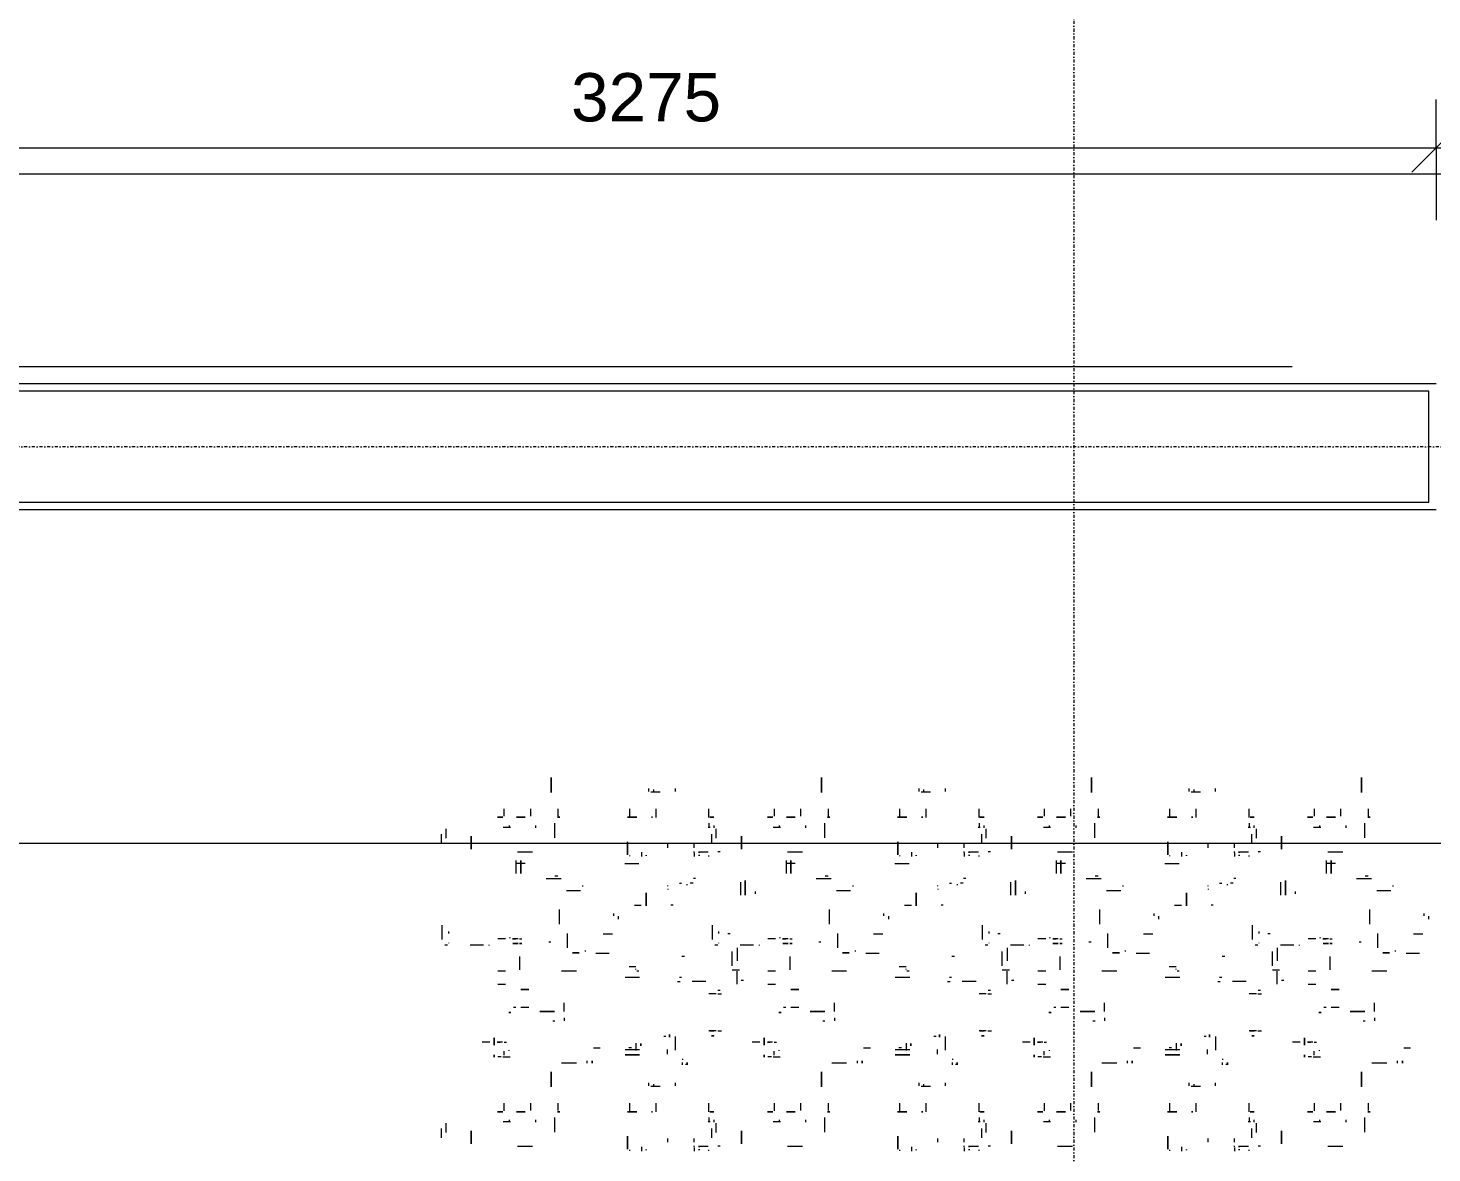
# Model space of a CAD drawing. Header units: millimetres. Extents: x -21051 to 202668, y -15646 to 13691.
# Drawn here: x -2537 to 370, y 4746 to 7075 of the extents above; entities that cross this region are included whole.
import ezdxf

# ---------------------------------------------------------------- set-up
doc = ezdxf.new("R2010")
doc.units = ezdxf.units.MM
doc.linetypes.add('Dash dot', pattern=[15.875, 6.35, -4.7625, 0, -4.7625])
for name, color, linetype, lineweight in [('A-ANNO-DIMS', 211, 'Continuous', 9), ('A-ANNO-DIMS-100', 211, 'Continuous', 9), ('A-FLOR', 192, 'Continuous', 5), ('A-WALL', 113, 'Continuous', 5), ('G-IMPT', 8, 'Continuous', 5), ('I-FURN', 30, 'Continuous', 5), ('I-WALL', 2, 'Continuous', 5), ('S-GRID', 1, 'Continuous', 9)]:
    doc.layers.add(name, color=color, linetype=linetype, lineweight=lineweight)
doc.layers.get('0').off()
doc.layers.get('I-FURN').off()
doc.styles.add('Arial_3', font='arial.ttf', dxfattribs={"height": 100})
doc.dimstyles.new('Arial_1_0', dxfattribs={"dimscale": 304.8, "dimtxt": 102.02594, "dimasz": 0.328084, "dimexe": 0.328084, "dimexo": 0.0625, "dimgap": 0.082021, "dimtad": 1, "dimdec": 0, "dimzin": 0, "dimdsep": 46, "dimtxsty": 'Arial_3', "dimblk1": 'OBLIQUE', "dimblk2": 'OBLIQUE', "dimsah": 1, "dimcen": 0.09, "dimdle": 0.328084, "dimazin": 0, "dimtfac": 1, "dimtdec": 4, "dimtix": 1, "dimtmove": 0, "dimatfit": 3, "dimfxl": 0.492126, "dimfxlon": 1, "dimtvp": 1, "dimtolj": 1, "dimtzin": 0, "dimarcsym": 2})

# ---------------------------------------------------------------- blocks, each defined once
blk = doc.blocks.new('FUR_8_Carpet - _-V8-00_Ground floor')
at = {"layer": 'G-IMPT'}
for p, q in [((-111.7, -766), (-142.8, -766)), ((-16.2, -771.3), (-16.2, -793.5)), ((-16.2, -793.5), (-16.2, -771.3)), ((27.5, -766), (32.2, -766)), ((45.9, -797.8), (45.9, -783.4)), ((51.1, -756.5), (51.1, -758.6)), ((71.5, -766), (52.4, -766)), ((81.5, -763.5), (81.5, -756.1)), ((81.5, -759.3), (81.5, -757.8)), ((81.5, -764.9), (81.5, -766.6)), ((81.5, -774.6), (81.5, -781.8)), ((136.2, -774.6), (136.2, -781.8)), ((191, -765.1), (191, -756.1)), ((215.2, -756.7), (215.2, -758.6)), ((447.7, -766), (416.6, -766)), ((543.1, -771.3), (543.1, -793.5)), ((543.1, -793.5), (543.1, -771.3)), ((586.8, -766), (591.6, -766)), ((605.3, -797.8), (605.3, -783.4)), ((610.4, -756.5), (610.4, -758.6)), ((630.9, -766), (611.8, -766)), ((640.9, -763.5), (640.9, -756.1)), ((640.9, -759.3), (640.9, -757.8)), ((640.9, -764.9), (640.9, -766.6)), ((640.9, -774.6), (640.9, -781.8)), ((695.6, -774.6), (695.6, -781.8)), ((750.3, -765.1), (750.3, -756.1)), ((774.6, -756.7), (774.6, -758.6)), ((1007, -766), (975.9, -766)), ((1102.5, -771.3), (1102.5, -793.5)), ((1102.5, -793.5), (1102.5, -771.3)), ((1146.2, -766), (1151, -766)), ((1164.6, -797.8), (1164.6, -783.4)), ((1169.8, -756.5), (1169.8, -758.6)), ((1190.2, -766), (1171.1, -766)), ((1200.2, -763.5), (1200.2, -756.1)), ((1200.2, -759.3), (1200.2, -757.8)), ((1200.2, -764.9), (1200.2, -766.6)), ((1200.2, -774.6), (1200.2, -781.8)), ((1255, -774.6), (1255, -781.8)), ((1309.7, -765.1), (1309.7, -756.1)), ((1333.9, -756.7), (1333.9, -758.6)), ((1566.4, -766), (1535.3, -766)), ((1661.8, -771.3), (1661.8, -793.5)), ((1661.8, -793.5), (1661.8, -771.3)), ((1724, -802.8), (1724, -783.4)), ((-188.8, -795), (-188.8, -825.5)), ((35.9, -794.3), (35.9, -799.3)), ((35.9, -799.3), (35.9, -813.7)), ((45.9, -802.8), (45.9, -797.8)), ((370.5, -795), (370.5, -825.5)), ((595.3, -794.3), (595.3, -799.3)), ((595.3, -799.3), (595.3, -813.7)), ((605.3, -802.8), (605.3, -797.8)), ((929.9, -795), (929.9, -825.5)), ((1154.6, -794.3), (1154.6, -799.3)), ((1154.6, -799.3), (1154.6, -813.7)), ((1164.6, -802.8), (1164.6, -797.8)), ((1489.2, -795), (1489.2, -825.5)), ((1714, -794.3), (1714, -799.3)), ((1714, -799.3), (1714, -813.7)), ((-196.4, -839.9), (-196.4, -855.1)), ((-149.1, -820.5), (-149.1, -815.9)), ((-139.1, -839.9), (-139.1, -855.1)), ((-82.2, -817), (-97.2, -817)), ((-94.4, -820.5), (-94.4, -815.9)), ((-84.4, -839.5), (-84.4, -855.1)), ((41.1, -820.5), (41.1, -815.9)), ((52.9, -817), (48.5, -817)), ((51.1, -825.2), (51.1, -817.8)), ((51.1, -837.1), (51.1, -855.1)), ((160.5, -837.3), (160.5, -855.1)), ((215.2, -838.1), (215.2, -855.1)), ((363, -839.9), (363, -855.1)), ((410.2, -820.5), (410.2, -815.9)), ((420.2, -839.9), (420.2, -855.1)), ((477.2, -817), (462.2, -817)), ((464.9, -820.5), (464.9, -815.9)), ((474.9, -839.5), (474.9, -855.1)), ((600.4, -820.5), (600.4, -815.9)), ((612.3, -817), (607.8, -817)), ((610.4, -825.2), (610.4, -817.8)), ((610.4, -837.1), (610.4, -855.1)), ((719.9, -837.3), (719.9, -855.1)), ((774.6, -838.1), (774.6, -855.1)), ((922.3, -839.9), (922.3, -855.1)), ((969.6, -820.5), (969.6, -815.9)), ((979.6, -839.9), (979.6, -855.1)), ((1036.5, -817), (1021.5, -817)), ((1024.3, -820.5), (1024.3, -815.9)), ((1034.3, -839.5), (1034.3, -855.1)), ((1159.8, -820.5), (1159.8, -815.9)), ((1171.6, -817), (1167.2, -817)), ((1169.8, -825.2), (1169.8, -817.8)), ((1169.8, -837.1), (1169.8, -855.1)), ((1279.2, -837.3), (1279.2, -855.1)), ((1333.9, -838.1), (1333.9, -855.1)), ((1481.7, -839.9), (1481.7, -855.1)), ((1528.9, -820.5), (1528.9, -815.9)), ((1538.9, -839.9), (1538.9, -855.1)), ((1595.9, -817), (1580.9, -817)), ((1583.7, -820.5), (1583.7, -815.9)), ((1593.7, -839.5), (1593.7, -855.1)), ((121.2, -897.4), (121.2, -891.1)), ((165.9, -894.7), (165.9, -889.2)), ((175.9, -897.1), (175.9, -891.1)), ((680.6, -897.4), (680.6, -891.1)), ((725.3, -894.7), (725.3, -889.2)), ((735.3, -897.1), (735.3, -891.1)), ((1239.9, -897.4), (1239.9, -891.1)), ((1284.6, -894.7), (1284.6, -889.2)), ((1294.6, -897.1), (1294.6, -891.1)), ((-256.4, -937.9), (-256.4, -942.9)), ((-203.3, -938.7), (-234.1, -938.7)), ((-81.7, -951), (-96.7, -951)), ((-83.9, -954.3), (-83.9, -963)), ((-78.4, -951), (-71, -951)), ((95.1, -935.3), (99.5, -935.3)), ((106.1, -934.3), (106.1, -939.5)), ((106.1, -946.8), (106.1, -944.8)), ((137.1, -956.9), (137.1, -966.4)), ((303, -937.9), (303, -942.9)), ((356.1, -938.7), (325.3, -938.7)), ((477.7, -951), (462.7, -951)), ((475.4, -954.3), (475.4, -963)), ((481, -951), (488.4, -951)), ((654.5, -935.3), (658.9, -935.3)), ((665.4, -934.3), (665.4, -939.5)), ((665.4, -946.8), (665.4, -944.8)), ((696.4, -956.9), (696.4, -966.4)), ((862.3, -937.9), (862.3, -942.9)), ((915.4, -938.7), (884.6, -938.7)), ((1037, -951), (1022, -951)), ((1034.8, -954.3), (1034.8, -963)), ((1040.3, -951), (1047.7, -951)), ((1213.8, -935.3), (1218.2, -935.3)), ((1224.8, -934.3), (1224.8, -939.5)), ((1224.8, -946.8), (1224.8, -944.8)), ((1255.8, -956.9), (1255.8, -966.4)), ((1421.7, -937.9), (1421.7, -942.9)), ((1474.8, -938.7), (1444, -938.7)), ((1596.4, -951), (1581.4, -951)), ((1594.1, -954.3), (1594.1, -963)), ((1599.7, -951), (1607.1, -951)), ((-283.3, -969.2), (-269.2, -969.2)), ((-93.9, -965.1), (-93.9, -963.5)), ((-83.9, -981.4), (-88.8, -981.4)), ((-80.7, -981.4), (-69.9, -981.4)), ((-70.3, -981.4), (-76, -981.4)), ((-54.6, -981.4), (-38.7, -981.4)), ((120.3, -964.8), (120.3, -993)), ((194.5, -965.5), (224.8, -965.5)), ((202.1, -979.6), (202.1, -964.2)), ((216.9, -970.3), (211.7, -970.3)), ((276, -969.2), (290.2, -969.2)), ((465.4, -965.1), (465.4, -963.5)), ((475.4, -981.4), (470.5, -981.4)), ((478.6, -981.4), (489.5, -981.4)), ((489.1, -981.4), (483.4, -981.4)), ((504.8, -981.4), (520.7, -981.4)), ((679.7, -964.8), (679.7, -993)), ((753.9, -965.5), (784.1, -965.5)), ((761.5, -979.6), (761.5, -964.2)), ((776.3, -970.3), (771.1, -970.3)), ((835.4, -969.2), (849.5, -969.2)), ((1024.8, -965.1), (1024.8, -963.5)), ((1034.8, -981.4), (1029.9, -981.4)), ((1038, -981.4), (1048.8, -981.4)), ((1048.4, -981.4), (1042.7, -981.4)), ((1064.1, -981.4), (1080, -981.4)), ((1239.1, -964.8), (1239.1, -993)), ((1313.2, -965.5), (1343.5, -965.5)), ((1320.9, -979.6), (1320.9, -964.2)), ((1335.6, -970.3), (1330.4, -970.3)), ((1394.8, -969.2), (1408.9, -969.2)), ((1584.1, -965.1), (1584.1, -963.5)), ((1594.1, -981.4), (1589.3, -981.4)), ((1597.4, -981.4), (1608.2, -981.4)), ((1607.8, -981.4), (1602.1, -981.4)), ((1623.5, -981.4), (1639.4, -981.4)), ((32.7, -1004.9), (25.3, -1004.9)), ((36, -1004.9), (51, -1004.9)), ((41.1, -994.1), (41.1, -995.6)), ((140, -993.4), (144.5, -993.4)), ((592.1, -1004.9), (584.7, -1004.9)), ((595.4, -1004.9), (610.4, -1004.9)), ((600.4, -994.1), (600.4, -995.6)), ((699.4, -993.4), (703.8, -993.4)), ((1151.4, -1004.9), (1144, -1004.9)), ((1154.8, -1004.9), (1169.8, -1004.9)), ((1159.8, -994.1), (1159.8, -995.6)), ((1258.7, -993.4), (1263.2, -993.4)), ((-208.7, -1031.8), (-208.7, -1025.6)), ((-208.7, -1045.1), (-208.7, -1062.9)), ((-189.2, -1024.8), (-184.8, -1024.8)), ((350.7, -1031.8), (350.7, -1025.6)), ((350.7, -1045.1), (350.7, -1062.9)), ((370.2, -1024.8), (374.6, -1024.8)), ((910, -1031.8), (910, -1025.6)), ((910, -1045.1), (910, -1062.9)), ((929.5, -1024.8), (933.9, -1024.8)), ((1469.4, -1031.8), (1469.4, -1025.6)), ((1469.4, -1045.1), (1469.4, -1062.9)), ((1488.9, -1024.8), (1493.3, -1024.8)), ((-135.3, -1053.2), (-118.6, -1053.2)), ((-108.2, -1053.2), (-103.7, -1053.2)), ((424.1, -1053.2), (440.8, -1053.2)), ((451.2, -1053.2), (455.6, -1053.2)), ((983.4, -1053.2), (1000.1, -1053.2)), ((1010.6, -1053.2), (1015, -1053.2)), ((1542.8, -1053.2), (1559.5, -1053.2)), ((1569.9, -1053.2), (1574.4, -1053.2)), ((-87, -1100.7), (-71.1, -1100.7)), ((-7.1, -1101.8), (-7.1, -1103.8)), ((-7.1, -1103.8), (-7.1, -1128.8)), ((32.7, -1081.7), (25.3, -1081.7)), ((27.5, -1088.3), (32.2, -1088.3)), ((36, -1081.7), (51, -1081.7)), ((472.4, -1100.7), (488.3, -1100.7)), ((552.2, -1101.8), (552.2, -1103.8)), ((552.2, -1103.8), (552.2, -1128.8)), ((592.1, -1081.7), (584.7, -1081.7)), ((586.8, -1088.3), (591.6, -1088.3)), ((595.4, -1081.7), (610.4, -1081.7)), ((1031.7, -1100.7), (1047.6, -1100.7)), ((1111.6, -1101.8), (1111.6, -1103.8)), ((1111.6, -1103.8), (1111.6, -1128.8)), ((1151.4, -1081.7), (1144, -1081.7)), ((1146.2, -1088.3), (1151, -1088.3)), ((1154.8, -1081.7), (1169.8, -1081.7)), ((1591.1, -1100.7), (1607, -1100.7)), ((-203.3, -1129.4), (-234.1, -1129.4)), ((-116.3, -1158.8), (-116.3, -1131.5)), ((-87, -1128.8), (-71.1, -1128.8)), ((-20.7, -1109.4), (-15.9, -1109.4)), ((-12.1, -1130.9), (2.9, -1130.9)), ((-2.5, -1130.9), (1.1, -1130.9)), ((57.2, -1107.3), (85.7, -1107.3)), ((112.3, -1116.4), (107.9, -1116.4)), ((116, -1107.3), (110.9, -1107.3)), ((194.5, -1115.7), (224.8, -1115.7)), ((195.8, -1128.3), (200.3, -1128.3)), ((202.1, -1132.3), (202.1, -1133.2)), ((356.1, -1129.4), (325.3, -1129.4)), ((443, -1158.8), (443, -1131.5)), ((472.4, -1128.8), (488.3, -1128.8)), ((538.6, -1109.4), (543.4, -1109.4)), ((547.2, -1130.9), (562.2, -1130.9)), ((556.9, -1130.9), (560.5, -1130.9)), ((616.6, -1107.3), (645.1, -1107.3)), ((671.7, -1116.4), (667.2, -1116.4)), ((675.4, -1107.3), (670.2, -1107.3)), ((753.9, -1115.7), (784.1, -1115.7)), ((755.2, -1128.3), (759.6, -1128.3)), ((761.5, -1132.3), (761.5, -1133.2)), ((915.4, -1129.4), (884.6, -1129.4)), ((1002.4, -1158.8), (1002.4, -1131.5)), ((1031.7, -1128.8), (1047.6, -1128.8)), ((1098, -1109.4), (1102.8, -1109.4)), ((1106.6, -1130.9), (1121.6, -1130.9)), ((1116.3, -1130.9), (1119.8, -1130.9)), ((1176, -1107.3), (1204.4, -1107.3)), ((1231, -1116.4), (1226.6, -1116.4)), ((1234.8, -1107.3), (1229.6, -1107.3)), ((1313.2, -1115.7), (1343.5, -1115.7)), ((1314.6, -1128.3), (1319, -1128.3)), ((1320.9, -1132.3), (1320.9, -1133.2)), ((1474.8, -1129.4), (1444, -1129.4)), ((1561.7, -1158.8), (1561.7, -1131.5)), ((1591.1, -1128.8), (1607, -1128.8)), ((-7.1, -1174.8), (-7.1, -1149.8)), ((2.9, -1139.4), (2.9, -1144.2)), ((2.9, -1144.2), (2.9, -1169.2)), ((101.7, -1159), (107.1, -1159)), ((216.4, -1138.3), (202.3, -1138.3)), ((552.2, -1174.8), (552.2, -1149.8)), ((562.2, -1139.4), (562.2, -1144.2)), ((562.2, -1144.2), (562.2, -1169.2)), ((661, -1159), (666.4, -1159)), ((775.8, -1138.3), (761.6, -1138.3)), ((1111.6, -1174.8), (1111.6, -1149.8)), ((1121.6, -1139.4), (1121.6, -1144.2)), ((1121.6, -1144.2), (1121.6, -1169.2)), ((1220.4, -1159), (1225.8, -1159)), ((1335.1, -1138.3), (1321, -1138.3)), ((-301.7, -1165.2), (-274.1, -1165.2)), ((-296.9, -1165.2), (-296.9, -1166.2)), ((-251.7, -1171), (-251.7, -1169.3)), ((-215.7, -1176.8), (-215.7, -1206.3)), ((-180.9, -1188.3), (-176.5, -1188.3)), ((-53.4, -1181.4), (-53.4, -1183.1)), ((-41.4, -1182.5), (-38.8, -1182.5)), ((-38.8, -1182.5), (-13.8, -1182.5)), ((-7.1, -1176.7), (-7.1, -1174.8)), ((30.4, -1186.3), (30.4, -1187.2)), ((32.9, -1182.3), (38.6, -1182.3)), ((257.6, -1165.2), (285.3, -1165.2)), ((262.5, -1165.2), (262.5, -1166.2)), ((307.6, -1171), (307.6, -1169.3)), ((343.7, -1176.8), (343.7, -1206.3)), ((378.4, -1188.3), (382.9, -1188.3)), ((506, -1181.4), (506, -1183.1)), ((517.9, -1182.5), (520.5, -1182.5)), ((520.5, -1182.5), (545.5, -1182.5)), ((552.2, -1176.7), (552.2, -1174.8)), ((589.7, -1186.3), (589.7, -1187.2)), ((592.2, -1182.3), (597.9, -1182.3)), ((817, -1165.2), (844.6, -1165.2)), ((821.8, -1165.2), (821.8, -1166.2)), ((867, -1171), (867, -1169.3)), ((903.1, -1176.8), (903.1, -1206.3)), ((937.8, -1188.3), (942.2, -1188.3)), ((1065.3, -1181.4), (1065.3, -1183.1)), ((1077.3, -1182.5), (1079.9, -1182.5)), ((1079.9, -1182.5), (1104.9, -1182.5)), ((1111.6, -1176.7), (1111.6, -1174.8)), ((1149.1, -1186.3), (1149.1, -1187.2)), ((1151.6, -1182.3), (1157.3, -1182.3)), ((1376.4, -1165.2), (1404, -1165.2)), ((1381.2, -1165.2), (1381.2, -1166.2)), ((1426.3, -1171), (1426.3, -1169.3)), ((1462.4, -1176.8), (1462.4, -1206.3)), ((1497.1, -1188.3), (1501.6, -1188.3)), ((1624.7, -1181.4), (1624.7, -1183.1)), ((1636.6, -1182.5), (1639.3, -1182.5)), ((1639.3, -1182.5), (1664.3, -1182.5)), ((1708.4, -1186.3), (1708.4, -1187.2)), ((1711, -1182.3), (1716.7, -1182.3)), ((-116.3, -1195.7), (-121.2, -1195.7)), ((-113.1, -1195.7), (-102.3, -1195.7)), ((-101.7, -1195.7), (-108.4, -1195.7)), ((-87, -1195.7), (-71.1, -1195.7)), ((7.4, -1205.6), (12.1, -1205.6)), ((30.4, -1206.6), (30.4, -1210.9)), ((44.6, -1223.6), (44.6, -1194.2)), ((443, -1195.7), (438.2, -1195.7)), ((446.2, -1195.7), (457.1, -1195.7)), ((457.7, -1195.7), (451, -1195.7)), ((472.4, -1195.7), (488.3, -1195.7)), ((566.7, -1205.6), (571.5, -1205.6)), ((589.7, -1206.6), (589.7, -1210.9)), ((604, -1223.6), (604, -1194.2)), ((1002.4, -1195.7), (997.5, -1195.7)), ((1005.6, -1195.7), (1016.4, -1195.7)), ((1017.1, -1195.7), (1010.3, -1195.7)), ((1031.7, -1195.7), (1047.6, -1195.7)), ((1126.1, -1205.6), (1130.9, -1205.6)), ((1149.1, -1206.6), (1149.1, -1210.9)), ((1163.3, -1223.6), (1163.3, -1194.2)), ((1561.7, -1195.7), (1556.9, -1195.7)), ((1565, -1195.7), (1575.8, -1195.7)), ((1576.4, -1195.7), (1569.7, -1195.7)), ((1591.1, -1195.7), (1607, -1195.7)), ((1708.4, -1206.6), (1708.4, -1210.9)), ((1722.7, -1223.6), (1722.7, -1194.2)), ((-320.6, -1242.4), (-320.6, -1236.2)), ((-310.6, -1247.9), (-310.6, -1242.9)), ((-198.9, -1226.1), (-198.9, -1256)), ((238.7, -1242.4), (238.7, -1236.2)), ((248.7, -1247.9), (248.7, -1242.9)), ((360.5, -1226.1), (360.5, -1256)), ((798.1, -1242.4), (798.1, -1236.2)), ((808.1, -1247.9), (808.1, -1242.9)), ((919.8, -1226.1), (919.8, -1256)), ((1357.4, -1242.4), (1357.4, -1236.2)), ((1367.4, -1247.9), (1367.4, -1242.9)), ((1479.2, -1226.1), (1479.2, -1256)), ((125.3, -1265.1), (129.7, -1265.1)), ((205.3, -1265.1), (191.1, -1265.1)), ((684.6, -1265.1), (689, -1265.1)), ((764.6, -1265.1), (750.5, -1265.1)), ((1244, -1265.1), (1248.4, -1265.1)), ((1324, -1265.1), (1309.8, -1265.1)), ((-247.5, -1303.5), (-247.5, -1305.9)), ((-213.1, -1295.6), (-242.4, -1295.6)), ((-44.6, -1292.4), (-44.6, -1288.6)), ((-44.6, -1293.7), (-44.6, -1292.4)), ((-24.2, -1285.9), (-24.2, -1310.9)), ((-24.2, -1310.9), (-24.2, -1285.9)), ((-14.2, -1310.9), (-14.2, -1285.9)), ((95.8, -1306.8), (95.8, -1308.9)), ((136.2, -1298.7), (136.2, -1297.3)), ((136.2, -1304.2), (136.2, -1305.9)), ((311.9, -1303.5), (311.9, -1305.9)), ((346.3, -1295.6), (316.9, -1295.6)), ((514.7, -1292.4), (514.7, -1288.6)), ((514.7, -1293.7), (514.7, -1292.4)), ((535.2, -1285.9), (535.2, -1310.9)), ((535.2, -1310.9), (535.2, -1285.9)), ((545.2, -1310.9), (545.2, -1285.9)), ((655.1, -1306.8), (655.1, -1308.9)), ((695.6, -1298.7), (695.6, -1297.3)), ((695.6, -1304.2), (695.6, -1305.9)), ((871.2, -1303.5), (871.2, -1305.9)), ((905.7, -1295.6), (876.3, -1295.6)), ((1074.1, -1292.4), (1074.1, -1288.6)), ((1074.1, -1293.7), (1074.1, -1292.4)), ((1094.6, -1285.9), (1094.6, -1310.9)), ((1094.6, -1310.9), (1094.6, -1285.9)), ((1104.6, -1310.9), (1104.6, -1285.9)), ((1214.5, -1306.8), (1214.5, -1308.9)), ((1255, -1298.7), (1255, -1297.3)), ((1255, -1304.2), (1255, -1305.9)), ((1430.6, -1303.5), (1430.6, -1305.9)), ((1465, -1295.6), (1435.7, -1295.6)), ((-171.1, -1320.7), (-202.2, -1320.7)), ((-189.5, -1325.8), (-195.7, -1325.8)), ((-108.7, -1358), (-108.7, -1331)), ((-14.2, -1312.9), (-14.2, -1310.9)), ((78.6, -1320.7), (83, -1320.7)), ((84, -1310.7), (89.7, -1310.7)), ((112.3, -1310.7), (107.9, -1310.7)), ((388.3, -1320.7), (357.2, -1320.7)), ((369.9, -1325.8), (363.7, -1325.8)), ((450.7, -1358), (450.7, -1331)), ((545.2, -1312.9), (545.2, -1310.9)), ((637.9, -1320.7), (642.4, -1320.7)), ((643.4, -1310.7), (649.1, -1310.7)), ((671.7, -1310.7), (667.2, -1310.7)), ((947.7, -1320.7), (916.5, -1320.7)), ((929.2, -1325.8), (923, -1325.8)), ((1010, -1358), (1010, -1331)), ((1104.6, -1312.9), (1104.6, -1310.9)), ((1197.3, -1320.7), (1201.7, -1320.7)), ((1202.7, -1310.7), (1208.4, -1310.7)), ((1231, -1310.7), (1226.6, -1310.7)), ((1507, -1320.7), (1475.9, -1320.7)), ((1488.6, -1325.8), (1482.4, -1325.8)), ((1569.4, -1358), (1569.4, -1331)), ((-127.8, -1351.2), (-109.5, -1351.2)), ((51.1, -1366.2), (51.1, -1368.3)), ((81.5, -1373.2), (81.5, -1365.7)), ((191, -1374.8), (191, -1365.7)), ((225.4, -1351.2), (196, -1351.2)), ((431.6, -1351.2), (449.9, -1351.2)), ((610.4, -1366.2), (610.4, -1368.3)), ((640.9, -1373.2), (640.9, -1365.7)), ((750.3, -1374.8), (750.3, -1365.7)), ((784.7, -1351.2), (755.4, -1351.2)), ((990.9, -1351.2), (1009.2, -1351.2)), ((1169.8, -1366.2), (1169.8, -1368.3)), ((1200.2, -1373.2), (1200.2, -1365.7)), ((1309.7, -1374.8), (1309.7, -1365.7)), ((1344.1, -1351.2), (1314.8, -1351.2)), ((1550.3, -1351.2), (1568.6, -1351.2)), ((-111.7, -1375.6), (-142.8, -1375.6)), ((-16.2, -1380.9), (-16.2, -1403.2)), ((-16.2, -1403.2), (-16.2, -1380.9)), ((27.5, -1375.6), (32.2, -1375.6)), ((45.9, -1407.4), (45.9, -1393)), ((71.5, -1375.6), (52.4, -1375.6)), ((81.5, -1369), (81.5, -1367.5)), ((81.5, -1374.5), (81.5, -1376.2)), ((81.5, -1384.2), (81.5, -1391.4)), ((136.2, -1384.2), (136.2, -1391.4)), ((215.2, -1366.4), (215.2, -1368.3)), ((447.7, -1375.6), (416.6, -1375.6)), ((543.1, -1380.9), (543.1, -1403.2)), ((543.1, -1403.2), (543.1, -1380.9)), ((586.8, -1375.6), (591.6, -1375.6)), ((605.3, -1407.4), (605.3, -1393)), ((630.9, -1375.6), (611.8, -1375.6)), ((640.9, -1369), (640.9, -1367.5)), ((640.9, -1374.5), (640.9, -1376.2)), ((640.9, -1384.2), (640.9, -1391.4)), ((695.6, -1384.2), (695.6, -1391.4)), ((774.6, -1366.4), (774.6, -1368.3)), ((1007, -1375.6), (975.9, -1375.6)), ((1102.5, -1380.9), (1102.5, -1403.2)), ((1102.5, -1403.2), (1102.5, -1380.9)), ((1146.2, -1375.6), (1151, -1375.6)), ((1164.6, -1407.4), (1164.6, -1393)), ((1190.2, -1375.6), (1171.1, -1375.6)), ((1200.2, -1369), (1200.2, -1367.5)), ((1200.2, -1374.5), (1200.2, -1376.2)), ((1200.2, -1384.2), (1200.2, -1391.4)), ((1255, -1384.2), (1255, -1391.4)), ((1333.9, -1366.4), (1333.9, -1368.3)), ((1566.4, -1375.6), (1535.3, -1375.6)), ((1661.8, -1380.9), (1661.8, -1403.2)), ((1661.8, -1403.2), (1661.8, -1380.9)), ((1724, -1412.4), (1724, -1393)), ((-188.8, -1404.6), (-188.8, -1435.2)), ((35.9, -1403.9), (35.9, -1408.9)), ((35.9, -1408.9), (35.9, -1423.4)), ((45.9, -1412.4), (45.9, -1407.4)), ((370.5, -1404.6), (370.5, -1435.2)), ((595.3, -1403.9), (595.3, -1408.9)), ((595.3, -1408.9), (595.3, -1423.4)), ((605.3, -1412.4), (605.3, -1407.4)), ((929.9, -1404.6), (929.9, -1435.2)), ((1154.6, -1403.9), (1154.6, -1408.9)), ((1154.6, -1408.9), (1154.6, -1423.4)), ((1164.6, -1412.4), (1164.6, -1407.4)), ((1489.2, -1404.6), (1489.2, -1435.2)), ((1714, -1403.9), (1714, -1408.9)), ((1714, -1408.9), (1714, -1423.4)), ((-196.4, -1449.6), (-196.4, -1464.8)), ((-149.1, -1430.2), (-149.1, -1425.6)), ((-139.1, -1449.6), (-139.1, -1464.8)), ((-82.2, -1426.7), (-97.2, -1426.7)), ((-94.4, -1430.2), (-94.4, -1425.6)), ((-84.4, -1449.2), (-84.4, -1464.8)), ((41.1, -1430.2), (41.1, -1425.6)), ((52.9, -1426.7), (48.5, -1426.7)), ((51.1, -1434.9), (51.1, -1427.5)), ((51.1, -1446.7), (51.1, -1464.8)), ((160.5, -1447), (160.5, -1464.8)), ((215.2, -1447.8), (215.2, -1464.8)), ((363, -1449.6), (363, -1464.8)), ((410.2, -1430.2), (410.2, -1425.6)), ((420.2, -1449.6), (420.2, -1464.8)), ((477.2, -1426.7), (462.2, -1426.7)), ((464.9, -1430.2), (464.9, -1425.6)), ((474.9, -1449.2), (474.9, -1464.8)), ((600.4, -1430.2), (600.4, -1425.6)), ((612.3, -1426.7), (607.8, -1426.7)), ((610.4, -1434.9), (610.4, -1427.5)), ((610.4, -1446.7), (610.4, -1464.8)), ((719.9, -1447), (719.9, -1464.8)), ((774.6, -1447.8), (774.6, -1464.8)), ((922.3, -1449.6), (922.3, -1464.8)), ((969.6, -1430.2), (969.6, -1425.6)), ((979.6, -1449.6), (979.6, -1464.8)), ((1036.5, -1426.7), (1021.5, -1426.7)), ((1024.3, -1430.2), (1024.3, -1425.6)), ((1034.3, -1449.2), (1034.3, -1464.8)), ((1159.8, -1430.2), (1159.8, -1425.6)), ((1171.6, -1426.7), (1167.2, -1426.7)), ((1169.8, -1434.9), (1169.8, -1427.5)), ((1169.8, -1446.7), (1169.8, -1464.8)), ((1279.2, -1447), (1279.2, -1464.8)), ((1333.9, -1447.8), (1333.9, -1464.8)), ((1481.7, -1449.6), (1481.7, -1464.8)), ((1528.9, -1430.2), (1528.9, -1425.6)), ((1538.9, -1449.6), (1538.9, -1464.8)), ((1595.9, -1426.7), (1580.9, -1426.7)), ((1583.7, -1430.2), (1583.7, -1425.6)), ((1593.7, -1449.2), (1593.7, -1464.8)), ((121.2, -1507), (121.2, -1500.8)), ((165.9, -1504.4), (165.9, -1498.9)), ((175.9, -1506.8), (175.9, -1500.8)), ((680.6, -1507), (680.6, -1500.8)), ((725.3, -1504.4), (725.3, -1498.9)), ((735.3, -1506.8), (735.3, -1500.8)), ((1239.9, -1507), (1239.9, -1500.8)), ((1284.6, -1504.4), (1284.6, -1498.9)), ((1294.6, -1506.8), (1294.6, -1500.8))]:
    blk.add_line(p, q, dxfattribs=at)
at = {"layer": 'G-IMPT', "flags": 128}
for points in [[(71.5, -757.9), (71.5, -759.8)], [(71.5, -766.6), (71.5, -764)], [(181, -757.9), (181, -759.3)], [(219.5, -759.9), (219.5, -786.9)], [(630.9, -757.9), (630.9, -759.8)], [(630.9, -766.6), (630.9, -764)], [(740.3, -757.9), (740.3, -759.3)], [(778.9, -759.9), (778.9, -786.9)], [(1190.2, -757.9), (1190.2, -759.8)], [(1190.2, -766.6), (1190.2, -764)], [(1299.7, -757.9), (1299.7, -759.3)], [(1338.2, -759.9), (1338.2, -786.9)], [(-16.2, -793.5), (-16.2, -798.2)], [(543.1, -793.5), (543.1, -798.2)], [(1102.5, -793.5), (1102.5, -798.2)], [(1661.8, -793.5), (1661.8, -798.2)], [(-199.5, -837.5), (-194.5, -837.5)], [(-109.5, -837.5), (-127.8, -837.5)], [(-70.1, -837.5), (-81.2, -837.5)], [(49.2, -837.5), (45.7, -837.5), (40.5, -837.5), (45.7, -837.5)], [(170.3, -837.5), (167.6, -837.5)], [(200.5, -837.5), (205.7, -837.5), (219.9, -837.5), (205.7, -837.5)], [(359.9, -837.5), (364.9, -837.5)], [(449.9, -837.5), (431.6, -837.5)], [(489.2, -837.5), (478.2, -837.5)], [(608.6, -837.5), (605.1, -837.5), (599.9, -837.5), (605.1, -837.5)], [(729.7, -837.5), (727, -837.5)], [(759.9, -837.5), (765.1, -837.5), (779.2, -837.5), (765.1, -837.5)], [(919.2, -837.5), (924.3, -837.5)], [(1009.2, -837.5), (990.9, -837.5)], [(1048.6, -837.5), (1037.5, -837.5)], [(1167.9, -837.5), (1164.4, -837.5), (1159.3, -837.5), (1164.4, -837.5)], [(1289, -837.5), (1286.4, -837.5)], [(1319.3, -837.5), (1324.4, -837.5), (1338.6, -837.5), (1324.4, -837.5)], [(1478.6, -837.5), (1483.6, -837.5)], [(1568.6, -837.5), (1550.3, -837.5)], [(1607.9, -837.5), (1596.9, -837.5)], [(-181.8, -919.8), (-181.8, -888.7)], [(377.6, -919.8), (377.6, -888.7)], [(936.9, -919.8), (936.9, -888.7)], [(1496.3, -919.8), (1496.3, -888.7)], [(-266.4, -942.9), (-266.4, -938.3)], [(-63.5, -955.2), (-63.5, -950.6)], [(96.1, -939.5), (96.1, -934.3)], [(194.4, -955.5), (224.6, -955.5)], [(293, -942.9), (293, -938.3)], [(495.9, -955.2), (495.9, -950.6)], [(655.4, -939.5), (655.4, -934.3)], [(753.8, -955.5), (783.9, -955.5)], [(852.3, -942.9), (852.3, -938.3)], [(1055.3, -955.2), (1055.3, -950.6)], [(1214.8, -939.5), (1214.8, -934.3)], [(1313.2, -955.5), (1343.3, -955.5)], [(1411.7, -942.9), (1411.7, -938.3)], [(1614.6, -955.2), (1614.6, -950.6)], [(-63.5, -975.3), (-63.5, -990.6)], [(192.1, -978.6), (192.1, -974)], [(495.9, -975.3), (495.9, -990.6)], [(751.5, -978.6), (751.5, -974)], [(1055.3, -975.3), (1055.3, -990.6)], [(1310.9, -978.6), (1310.9, -974)], [(1614.6, -975.3), (1614.6, -990.6)], [(40.5, -994.9), (45.7, -994.9)], [(133, -997.6), (133, -992.2)], [(599.9, -994.9), (605.1, -994.9)], [(692.3, -997.6), (692.3, -992.2)], [(1159.3, -994.9), (1164.4, -994.9)], [(1251.7, -997.6), (1251.7, -992.2)], [(-188.7, -1045.2), (-158.4, -1045.2)], [(-98.4, -1043.2), (-93.6, -1043.2)], [(370.6, -1045.2), (401, -1045.2)], [(460.9, -1043.2), (465.7, -1043.2)], [(930, -1045.2), (960.3, -1045.2)], [(1020.3, -1043.2), (1025.1, -1043.2)], [(1489.3, -1045.2), (1519.7, -1045.2)], [(1579.7, -1043.2), (1584.4, -1043.2)], [(-118.6, -1090.7), (-135.3, -1090.7)], [(440.8, -1090.7), (424.1, -1090.7)], [(1000.1, -1090.7), (983.4, -1090.7)], [(1559.5, -1090.7), (1542.8, -1090.7)], [(-225.5, -1166.8), (-239.7, -1166.8)], [(-121.2, -1185.7), (-116.3, -1185.7)], [(-102.1, -1185.7), (-113.1, -1185.7)], [(333.8, -1166.8), (319.7, -1166.8)], [(438.2, -1185.7), (443, -1185.7)], [(457.3, -1185.7), (446.2, -1185.7)], [(893.2, -1166.8), (879, -1166.8)], [(997.5, -1185.7), (1002.4, -1185.7)], [(1016.7, -1185.7), (1005.6, -1185.7)], [(1452.5, -1166.8), (1438.4, -1166.8)], [(1556.9, -1185.7), (1561.7, -1185.7)], [(1576, -1185.7), (1565, -1185.7)], [(-95.9, -1196.9), (-95.9, -1198)], [(463.5, -1196.9), (463.5, -1198)], [(1022.9, -1196.9), (1022.9, -1198)], [(1582.2, -1196.9), (1582.2, -1198)], [(181, -1291), (181, -1264.1)], [(740.3, -1291), (740.3, -1264.1)], [(1299.7, -1291), (1299.7, -1264.1)], [(-118.7, -1331), (-118.7, -1358)], [(-24.2, -1310.9), (-24.2, -1316.1)], [(440.7, -1331), (440.7, -1358)], [(535.2, -1310.9), (535.2, -1316.1)], [(1000, -1331), (1000, -1358)], [(1094.6, -1310.9), (1094.6, -1316.1)], [(1559.4, -1331), (1559.4, -1358)], [(71.5, -1367.6), (71.5, -1369.5)], [(71.5, -1376.2), (71.5, -1373.7)], [(181, -1367.6), (181, -1369)], [(219.5, -1369.6), (219.5, -1396.5)], [(630.9, -1367.6), (630.9, -1369.5)], [(630.9, -1376.2), (630.9, -1373.7)], [(740.3, -1367.6), (740.3, -1369)], [(778.9, -1369.6), (778.9, -1396.5)], [(1190.2, -1367.6), (1190.2, -1369.5)], [(1190.2, -1376.2), (1190.2, -1373.7)], [(1299.7, -1367.6), (1299.7, -1369)], [(1338.2, -1369.6), (1338.2, -1396.5)], [(-16.2, -1403.2), (-16.2, -1407.9)], [(543.1, -1403.2), (543.1, -1407.9)], [(1102.5, -1403.2), (1102.5, -1407.9)], [(1661.8, -1403.2), (1661.8, -1407.9)], [(-199.5, -1447.2), (-194.5, -1447.2)], [(-109.5, -1447.2), (-127.8, -1447.2)], [(-70.1, -1447.2), (-81.2, -1447.2)], [(49.2, -1447.2), (45.7, -1447.2), (40.5, -1447.2), (45.7, -1447.2)], [(170.3, -1447.2), (167.6, -1447.2)], [(200.5, -1447.2), (205.7, -1447.2), (219.9, -1447.2), (205.7, -1447.2)], [(359.9, -1447.2), (364.9, -1447.2)], [(449.9, -1447.2), (431.6, -1447.2)], [(489.2, -1447.2), (478.2, -1447.2)], [(608.6, -1447.2), (605.1, -1447.2), (599.9, -1447.2), (605.1, -1447.2)], [(729.7, -1447.2), (727, -1447.2)], [(759.9, -1447.2), (765.1, -1447.2), (779.2, -1447.2), (765.1, -1447.2)], [(919.2, -1447.2), (924.3, -1447.2)], [(1009.2, -1447.2), (990.9, -1447.2)], [(1048.6, -1447.2), (1037.5, -1447.2)], [(1167.9, -1447.2), (1164.4, -1447.2), (1159.3, -1447.2), (1164.4, -1447.2)], [(1289, -1447.2), (1286.4, -1447.2)], [(1319.3, -1447.2), (1324.4, -1447.2), (1338.6, -1447.2), (1324.4, -1447.2)], [(1478.6, -1447.2), (1483.6, -1447.2)], [(1568.6, -1447.2), (1550.3, -1447.2)], [(1607.9, -1447.2), (1596.9, -1447.2)], [(-181.8, -1529.5), (-181.8, -1498.4)], [(377.6, -1529.5), (377.6, -1498.4)], [(936.9, -1529.5), (936.9, -1498.4)], [(1496.3, -1529.5), (1496.3, -1498.4)]]:
    blk.add_lwpolyline(points, close=True, dxfattribs=at)
for points in [[(171.1, -890.3), (166, -890.3), (151.8, -890.3)], [(730.5, -890.3), (725.3, -890.3), (711.2, -890.3)], [(1289.9, -890.3), (1284.7, -890.3), (1270.5, -890.3)], [(49.3, -1004.9), (45.7, -1004.9), (40.5, -1004.9)], [(608.6, -1004.9), (605.1, -1004.9), (599.9, -1004.9)], [(1168, -1004.9), (1164.4, -1004.9), (1159.3, -1004.9)], [(-289.5, -1205.6), (-294.7, -1205.6), (-308.8, -1205.6)], [(269.8, -1205.6), (264.7, -1205.6), (250.5, -1205.6)], [(829.2, -1205.6), (824, -1205.6), (809.9, -1205.6)], [(1388.6, -1205.6), (1383.4, -1205.6), (1369.2, -1205.6)], [(171.1, -1500), (166, -1500), (151.8, -1500)], [(730.5, -1500), (725.3, -1500), (711.2, -1500)], [(1289.9, -1500), (1284.7, -1500), (1270.5, -1500)]]:
    blk.add_lwpolyline(points, dxfattribs=at)
blk = doc.blocks.new('skirting - skirting-1169592-00_Ground floor')
at = {"layer": 'A-WALL'}
blk.add_line((6372.7, 128.2), (6276.5, 3053.9), dxfattribs=at)
blk = doc.blocks.new('DIMBLOCK95-00_Ground floor')
at = {"layer": 'A-ANNO-DIMS-100', "transparency": 16777216}
for p, q in [((-2896, 6827.2), (-2896, 6927.2)), ((379, 6827.2), (379, 6927.2)), ((-2896, 6827.2), (-2846, 6877.2)), ((379, 6827.2), (429, 6877.2)), ((-2896, 6827.2), (-2946, 6777.2)), ((-2896, 6827.2), (379, 6827.2)), ((-2896, 6827.2), (-2896, 6677.2)), ((379, 6827.2), (329, 6777.2)), ((379, 6827.2), (379, 6677.2))]:
    blk.add_line(p, q, dxfattribs=at)
at = {"layer": 'A-ANNO-DIMS-100', "color": 0, "transparency": 16777216, "insert": (-1412.3, 6982), "char_height": 100, "width": 369.177, "attachment_point": 1, "line_spacing_factor": 0.941778, "style": 'Arial_3'}
blk.add_mtext('3275', dxfattribs=at)
blk = doc.blocks.new('_Oblique')
at = {"color": 0, "linetype": 'ByBlock', "lineweight": -2}
blk.add_line((-0.5, -0.5), (0.5, 0.5), dxfattribs=at)
blk = doc.blocks.new('DIMBLOCK96-00_Ground floor')
at = {"layer": 'A-ANNO-DIMS-100', "transparency": 16777216}
for p, q in [((379, 6827.2), (379, 6927.2)), ((1879, 6827.2), (1879, 6927.2)), ((379, 6827.2), (429, 6877.2)), ((1879, 6827.2), (1929, 6877.2)), ((379, 6827.2), (329, 6777.2)), ((379, 6827.2), (1879, 6827.2)), ((379, 6827.2), (379, 6677.2)), ((1879, 6827.2), (1829, 6777.2)), ((1879, 6827.2), (1879, 6677.2))]:
    blk.add_line(p, q, dxfattribs=at)
at = {"layer": 'A-ANNO-DIMS-100', "color": 0, "transparency": 16777216, "insert": (975.1, 6982), "char_height": 100, "width": 369.177, "attachment_point": 1, "line_spacing_factor": 0.941778, "style": 'Arial_3'}
blk.add_mtext('1500', dxfattribs=at)
blk = doc.blocks.new('DIMBLOCK133-00_Ground floor')
at = {"layer": 'A-ANNO-DIMS-100', "transparency": 16777216}
for p, q in [((-6356, 5387.6), (-6356, 5537.6)), ((8514, 5387.6), (8514, 5537.6)), ((-6356, 5387.6), (-6306, 5437.6)), ((8514, 5387.6), (8564, 5437.6)), ((-6356, 5387.6), (-6406, 5337.6)), ((-6356, 5387.6), (8614, 5387.6)), ((-6356, 5387.6), (-6356, 5287.6)), ((8514, 5387.6), (8464, 5337.6)), ((8514, 5387.6), (8514, 5287.6))]:
    blk.add_line(p, q, dxfattribs=at)
at = {"layer": 'A-ANNO-DIMS-100', "color": 0, "transparency": 16777216, "insert": (886.7, 5542.5), "char_height": 100, "width": 461.471, "attachment_point": 1, "line_spacing_factor": 0.941778, "style": 'Arial_3'}
blk.add_mtext('14870', dxfattribs=at)

msp = doc.modelspace()

# ---------------------------------------------------------------- linework, layer by layer
at = {"layer": 'A-FLOR'}
msp.add_line((-2846, 6773.5), (2499, 6773.5), dxfattribs=at)
at = {"layer": 'A-WALL', "lineweight": 18}
for p, q in [((364, 6323.5), (-2896, 6323.5)), ((364, 6093.5), (364, 6323.5)), ((-4541, 6093.5), (364, 6093.5))]:
    msp.add_line(p, q, dxfattribs=at)
at = {"layer": 'I-WALL', "lineweight": 18}
for p, q in [((379, 6338.5), (-2881, 6338.5)), ((-4556, 6078.5), (379, 6078.5))]:
    msp.add_line(p, q, dxfattribs=at)
at = {"layer": 'S-GRID', "linetype": 'Dash dot', "lineweight": 18}
for p, q in [((-371, 8463.9), (-371, -12107.9)), ((8563.8, 6208.5), (-16244.3, 6208.5))]:
    msp.add_line(p, q, dxfattribs=at)

# ---------------------------------------------------------------- block references
at = {"layer": 'A-WALL', "rotation": 88.11700695989701}
msp.add_blockref('skirting - skirting-1169592-00_Ground floor', (0, 0), dxfattribs=at)
at = {"layer": 'I-FURN', "color": 10, "rotation": 180}
msp.add_blockref('FUR_8_Carpet - _-V8-00_Ground floor', (43, 3994), dxfattribs=at)

# ---------------------------------------------------------------- dimensions: what is measured, and where the dimension line sits
at = {"layer": 'A-ANNO-DIMS'}
for base, p1, p2, override, picture, middle in [((379, 6827.2), (-2896, 6677.2), (379, 6677.2), {"dimpost": '<>', "dimfxl": 3274.946598}, 'DIMBLOCK95-00_Ground floor', (-1258.5, 6903.3)), ((1879, 6827.2), (379, 6677.2), (1879, 6677.2), {"dimpost": '<>', "dimfxl": 1500}, 'DIMBLOCK96-00_Ground floor', (1129, 6903.3)), ((8514, 5387.6), (-6356, 5537.6), (8514, 5537.6), {"dimpost": '<>', "dimfxl": 14870}, 'DIMBLOCK133-00_Ground floor', (1079, 5463.7))]:
    dim = msp.add_linear_dim(base=base, p1=p1, p2=p2, dimstyle='Arial_1_0', override=override, dxfattribs=at)
    dim.commit()
    dim.dimension.update_dxf_attribs({"geometry": picture, "text_midpoint": middle})

doc.saveas('drawing.dxf')
